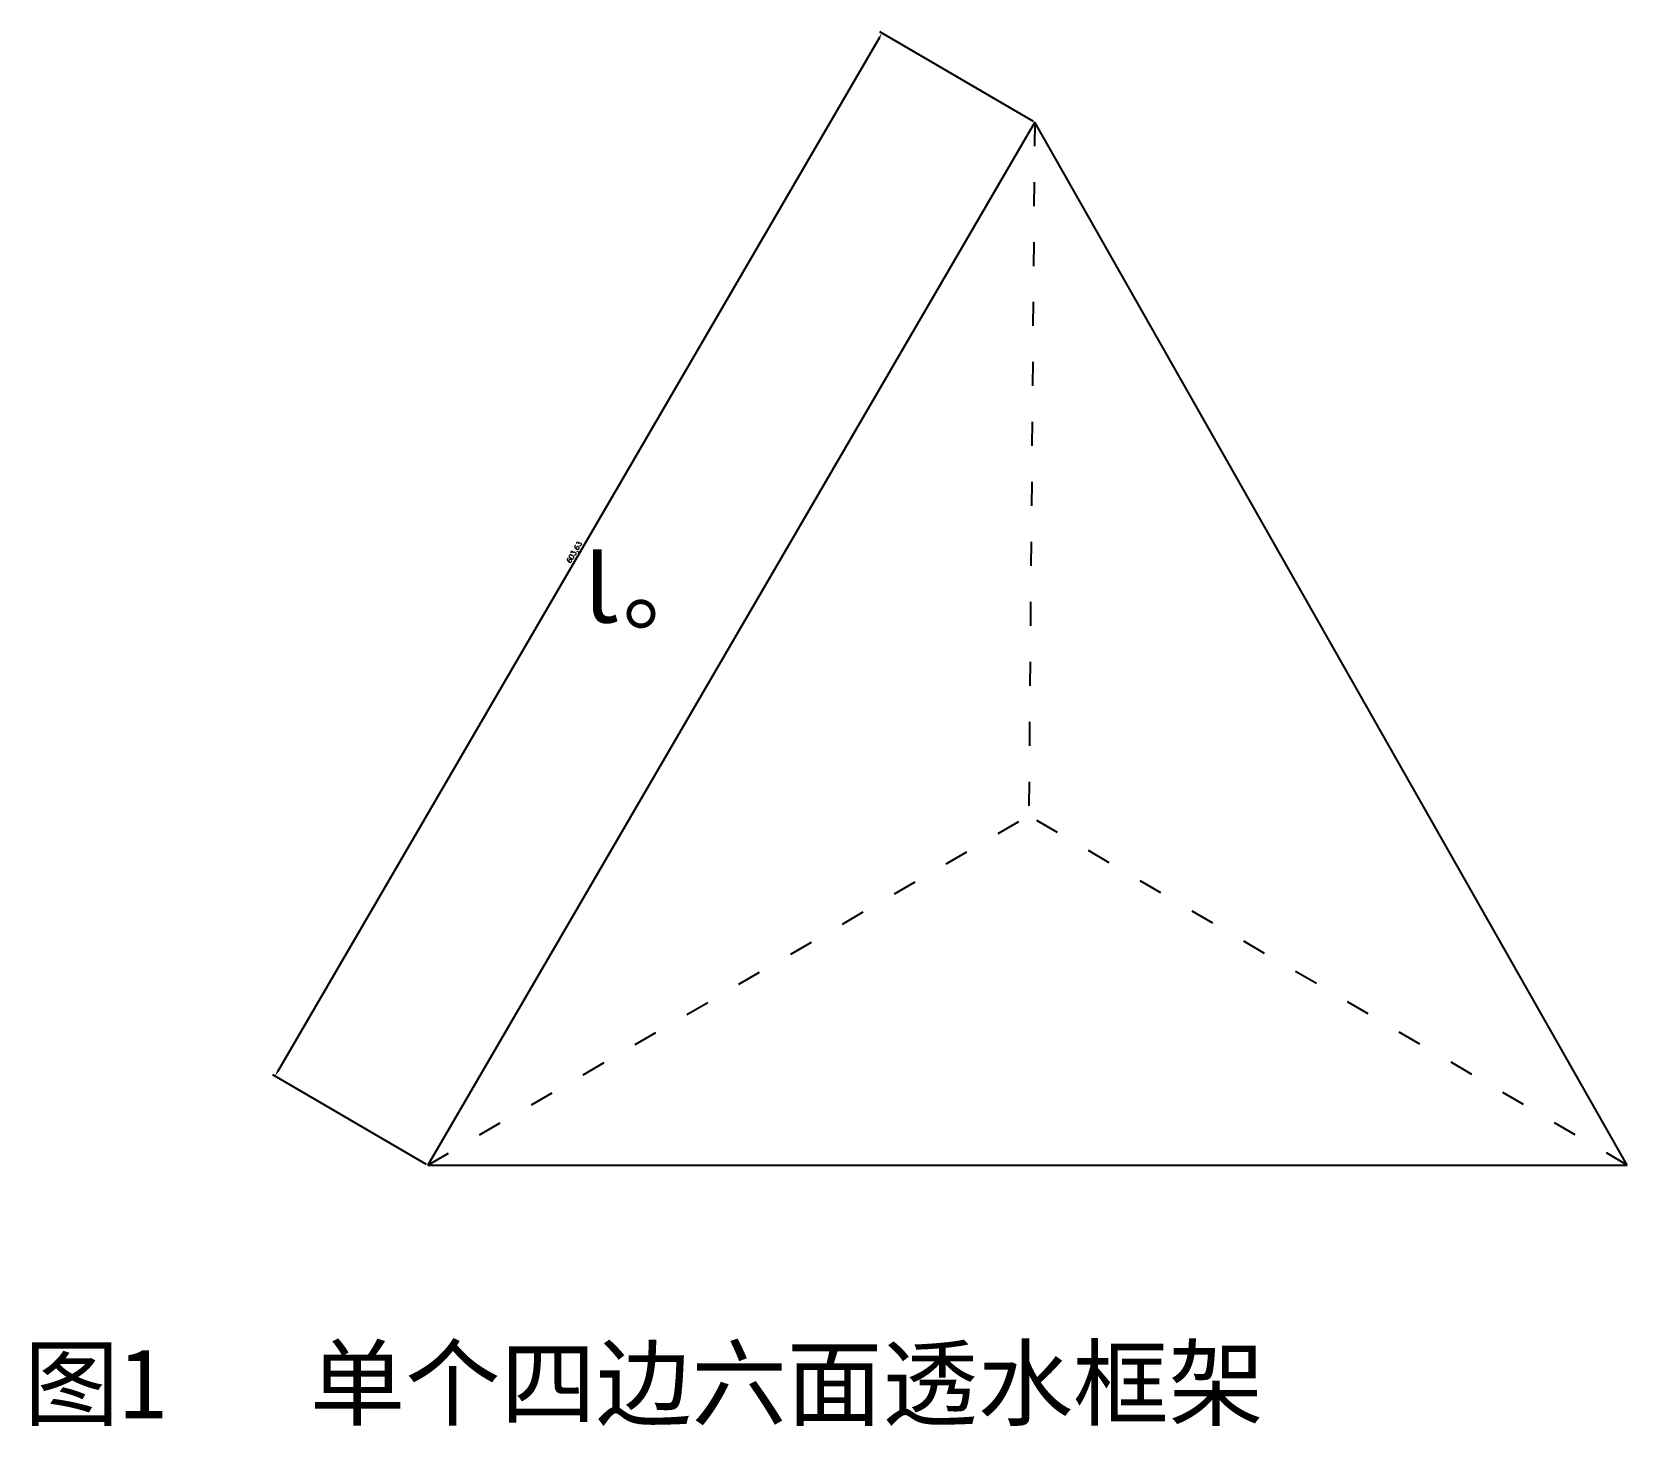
# Model space of a CAD drawing. Header units: millimetres. Extents: x 630 to 1428, y 210 to 907.
import ezdxf

# ---------------------------------------------------------------- set-up
doc = ezdxf.new("R2010")
doc.units = ezdxf.units.MM
doc.linetypes.add('ACAD_ISO03W100', pattern=[30, 12, -18])
doc.styles.get("Standard").update_dxf_attribs({"font": 'txt', "bigfont": 'gbcbig.shx'})
doc.dimstyles.new('ISO-25', dxfattribs={"dimtxt": 2.5, "dimasz": 2.5, "dimexe": 1.25, "dimexo": 0.625, "dimtad": 1, "dimtxsty": 'Standard', "dimcen": 2.5, "dimadec": 0, "dimazin": 0, "dimtfac": 1, "dimtmove": 0, "dimatfit": 3, "dimfxl": 1, "dimarcsym": 0})

# ---------------------------------------------------------------- blocks, each defined once
blk = doc.blocks.new('*D3')
at = {"color": 0, "lineweight": -2}
for p, q in [((1054.37, 904.67), (753.24, 387.29)), ((1131.49, 862.67), (1054.54, 907.46)), ((827.85, 340.97), (750.9, 385.76))]:
    blk.add_line(p, q, dxfattribs=at)
at = {"color": 0}
for points in [[(1054.01, 904.88), (1054.73, 904.46), (1055.62, 906.83)], [(752.88, 387.5), (753.6, 387.08), (751.98, 385.13)]]:
    blk.add_solid(points, dxfattribs=at)
at = {"layer": 'Defpoints', "color": 0}
for p in [(1132.03, 862.36), (751.98, 385.13), (828.39, 340.66)]:
    blk.add_point(p, dxfattribs=at)
at = {"color": 0, "insert": (902, 647.03), "char_height": 2.5, "attachment_point": 5, "rotation": 59.79966}
blk.add_mtext('603,63', dxfattribs=at)

msp = doc.modelspace()

# ---------------------------------------------------------------- linework, layer by layer
for p, q in [((1132.035, 862.359), (828.394, 340.659)), ((1428.394, 340.659), (1132.035, 862.359)), ((828.394, 340.659), (1428.394, 340.659))]:
    msp.add_line(p, q)
at = {"linetype": 'ACAD_ISO03W100'}
for p in [(1132.035, 862.359), (828.394, 340.659), (1428.394, 340.659)]:
    msp.add_line(p, (1129.129, 515.376), dxfattribs=at)

# ---------------------------------------------------------------- texts
at = {"char_height": 35, "attachment_point": 1}
for s, insert, width in [('{\\fKaiTi|b0|i0|c134|p49;l。}', (902.003, 647.03), 78.21099), ('{\\fKaiTi|b0|i0|c134|p49;图1   单个四边六面透水框架}', (626.378, 249.011), 790.44513)]:
    msp.add_mtext(s, dxfattribs=dict(at, insert=insert, width=width))

# ---------------------------------------------------------------- dimensions: what is measured, and where the dimension line sits
dim = msp.add_aligned_dim(p1=(1132.035, 862.359), p2=(828.394, 340.659), distance=-88.41, dimstyle='ISO-25')
dim.commit()
dim.dimension.update_dxf_attribs({"geometry": '*D3', "text_midpoint": (902.003, 647.03)})

doc.saveas('drawing.dxf')
